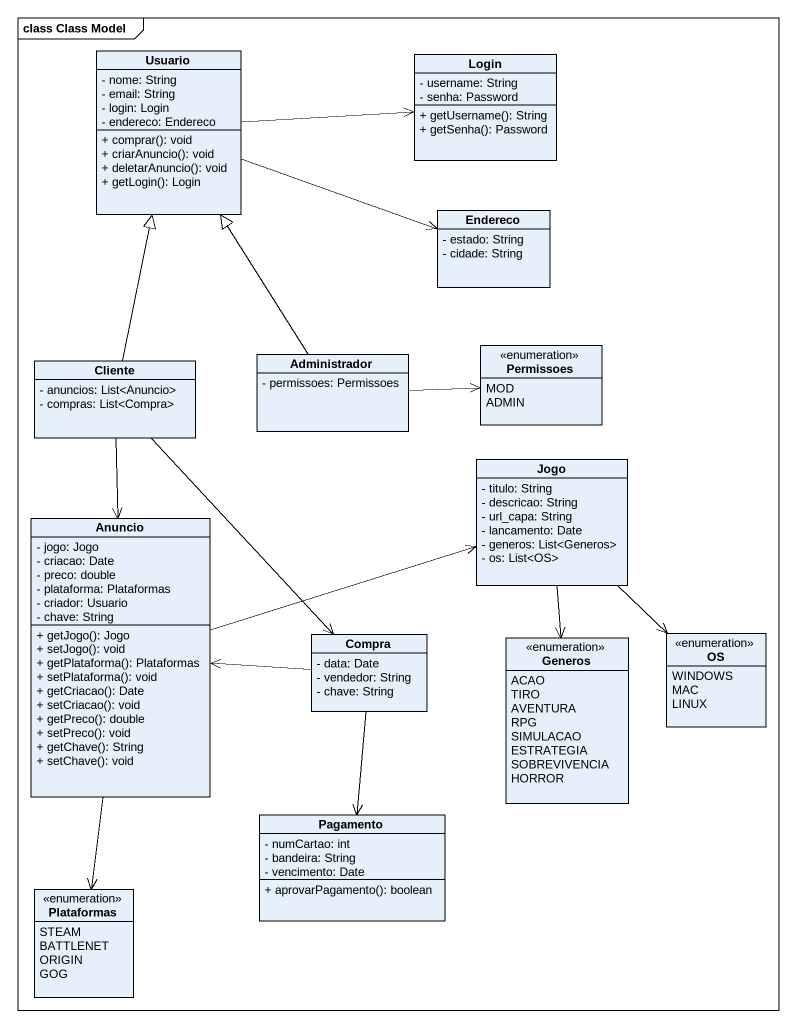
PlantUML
@startuml
mainframe class Class Model
hide circle
hide empty members
skinparam classAttributeIconSize 0
class Usuario {
  - nome: String
  - email: String
  - login: Login
  - endereco: Endereco
  + comprar(): void
  + criarAnuncio(): void
  + deletarAnuncio(): void
  + getLogin(): Login
}
class Login {
  - username: String
  - senha: Password
  + getUsername(): String
  + getSenha(): Password
}
class Endereco {
  - estado: String
  - cidade: String
}
class Cliente {
  - anuncios: List<Anuncio>
  - compras: List<Compra>
}
class Administrador {
  - permissoes: Permissoes
}
enum Permissoes {
  MOD
  ADMIN
}
class Jogo {
  - titulo: String
  - descricao: String
  - url_capa: String
  - lancamento: Date
  - generos: List<Generos>
  - os: List<OS>
}
class Anuncio {
  - jogo: Jogo
  - criacao: Date
  - preco: double
  - plataforma: Plataformas
  - criador: Usuario
  - chave: String
  + getJogo(): Jogo
  + setJogo(): void
  + getPlataforma(): Plataformas
  + setPlataforma(): void
  + getCriacao(): Date
  + setCriacao(): void
  + getPreco(): double
  + setPreco(): void
  + getChave(): String
  + setChave(): void
}
class Compra {
  - data: Date
  - vendedor: String
  - chave: String
}
enum Generos {
  ACAO
  TIRO
  AVENTURA
  RPG
  SIMULACAO
  ESTRATEGIA
  SOBREVIVENCIA
  HORROR
}
enum OS {
  WINDOWS
  MAC
  LINUX
}
class Pagamento {
  - numCartao: int
  - bandeira: String
  - vencimento: Date
  + aprovarPagamento(): boolean
}
enum Plataformas {
  STEAM
  BATTLENET
  ORIGIN
  GOG
}
Usuario -right-> Login
Usuario -right-> Endereco
Cliente -up-|> Usuario
Cliente --> Anuncio
Cliente --> Compra
Administrador -up-|> Usuario
Administrador -right-> Permissoes
Jogo --> Generos
Jogo --> OS
Anuncio -right-> Jogo
Anuncio --> Plataformas
Compra -left-> Anuncio
Compra --> Pagamento
@enduml
